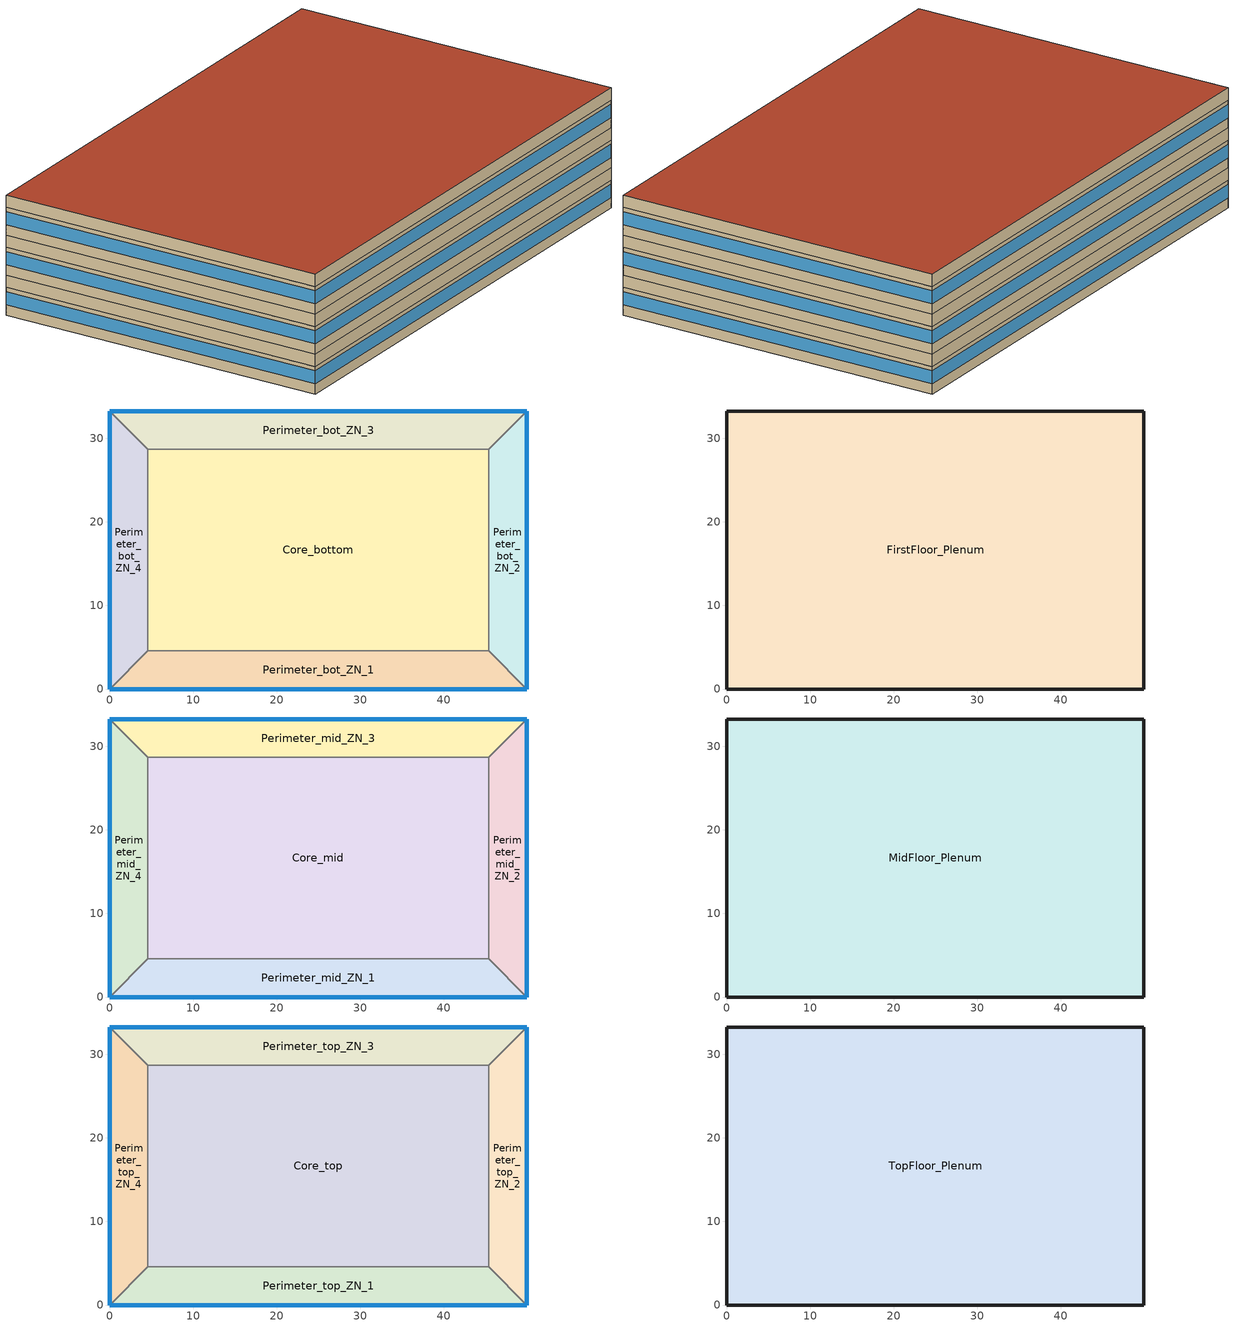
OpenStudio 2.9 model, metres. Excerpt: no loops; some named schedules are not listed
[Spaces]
Core_bottom
 floor ground: 45.34,28.7 45.34,4.57 4.57,4.57 4.57,28.7 z0
 wall to Perimeter_bot_ZN_1: 4.57,4.57 45.34,4.57 z0:2.74
 wall to Perimeter_bot_ZN_2: 45.34,4.57 45.34,28.7 z0:2.74
 wall to Perimeter_bot_ZN_4: 4.57,28.7 4.57,4.57 z0:2.74
 wall to Perimeter_bot_ZN_3: 45.34,28.7 4.57,28.7 z0:2.74
Perimeter_bot_ZN_2
 floor ground: 49.91,33.27 49.91,0 45.34,4.57 45.34,28.7 z0
 wall outside: 49.91,0 49.91,33.27 z0:2.74
 wall to Perimeter_bot_ZN_1: 45.34,4.57 49.91,0 z0:2.74
 wall to Perimeter_bot_ZN_3: 49.91,33.27 45.34,28.7 z0:2.74
 window: 49.91,0 49.91,33.27 z1.02:2.33
Perimeter_bot_ZN_3
 floor ground: 49.91,33.27 45.34,28.7 4.57,28.7 0,33.27 z0
 wall outside: 49.91,33.27 0,33.27 z0:2.74
 wall to Perimeter_bot_ZN_4: 0,33.27 4.57,28.7 z0:2.74
 window: 49.91,33.27 0,33.27 z1.02:2.33
Perimeter_bot_ZN_1
 floor ground: 45.34,4.57 49.91,0 0,0 4.57,4.57 z0
 wall outside: 0,0 49.91,0 z0:2.74
 wall to Perimeter_bot_ZN_4: 4.57,4.57 0,0 z0:2.74
 window: 0,0 49.91,0 z1.02:2.33
Perimeter_bot_ZN_4
 floor ground: 0,33.27 4.57,28.7 4.57,4.57 0,0 z0
 wall outside: 0,33.27 0,0 z0:2.74
 window: 0,33.27 0,0 z1.02:2.33
FirstFloor_Plenum
 floor to Perimeter_bot_ZN_3: 49.91,33.27 45.34,28.7 4.57,28.7 0,33.27 z2.74
 floor to Perimeter_bot_ZN_1: 45.34,4.57 49.91,0 0,0 4.57,4.57 z2.74
 floor to Core_bottom: 45.34,28.7 45.34,4.57 4.57,4.57 4.57,28.7 z2.74
 floor to Perimeter_bot_ZN_4: 0,33.27 4.57,28.7 4.57,4.57 0,0 z2.74
 floor to Perimeter_bot_ZN_2: 49.91,33.27 49.91,0 45.34,4.57 45.34,28.7 z2.74
 wall outside: 0,33.27 0,0 49.91,0 49.91,33.27 0,33.27 z2.74:3.96
Perimeter_mid_ZN_4
 floor to FirstFloor_Plenum: 0,33.27 4.57,28.7 4.57,4.57 0,0 z3.96
 wall outside: 0,33.27 0,0 z3.96:6.71
 wall to Perimeter_mid_ZN_3: 4.57,28.7 0,33.27 z3.96:6.71
 wall to Core_mid: 4.57,4.57 4.57,28.7 z3.96:6.71
 wall to Perimeter_mid_ZN_1: 0,0 4.57,4.57 z3.96:6.71
 window: 0,33.27 0,0 z4.98:6.29
Perimeter_mid_ZN_1
 floor to FirstFloor_Plenum: 45.34,4.57 49.91,0 0,0 4.57,4.57 z3.96
 wall outside: 0,0 49.91,0 z3.96:6.71
 wall to Core_mid: 45.34,4.57 4.57,4.57 z3.96:6.71
 wall to Perimeter_mid_ZN_2: 49.91,0 45.34,4.57 z3.96:6.71
 window: 0,0 49.91,0 z4.98:6.29
Perimeter_mid_ZN_2
 floor to FirstFloor_Plenum: 49.91,33.27 49.91,0 45.34,4.57 45.34,28.7 z3.96
 wall outside: 49.91,0 49.91,33.27 z3.96:6.71
 wall to Perimeter_mid_ZN_3: 49.91,33.27 45.34,28.7 z3.96:6.71
 wall to Core_mid: 45.34,28.7 45.34,4.57 z3.96:6.71
 window: 49.91,0 49.91,33.27 z4.98:6.29
Core_mid
 floor to FirstFloor_Plenum: 45.34,28.7 45.34,4.57 4.57,4.57 4.57,28.7 z3.96
 wall to Perimeter_mid_ZN_3: 45.34,28.7 4.57,28.7 z3.96:6.71
Perimeter_mid_ZN_3
 floor to FirstFloor_Plenum: 49.91,33.27 45.34,28.7 4.57,28.7 0,33.27 z3.96
 wall outside: 49.91,33.27 0,33.27 z3.96:6.71
 window: 49.91,33.27 0,33.27 z4.98:6.29
MidFloor_Plenum
 floor to Perimeter_mid_ZN_3: 49.91,33.27 45.34,28.7 4.57,28.7 0,33.27 z6.71
 floor to Perimeter_mid_ZN_4: 0,33.27 4.57,28.7 4.57,4.57 0,0 z6.71
 floor to Core_mid: 45.34,28.7 45.34,4.57 4.57,4.57 4.57,28.7 z6.71
 floor to Perimeter_mid_ZN_2: 49.91,33.27 49.91,0 45.34,4.57 45.34,28.7 z6.71
 floor to Perimeter_mid_ZN_1: 45.34,4.57 49.91,0 0,0 4.57,4.57 z6.71
 wall outside: 0,33.27 0,0 49.91,0 49.91,33.27 0,33.27 z6.71:7.92
Perimeter_top_ZN_3
 floor to MidFloor_Plenum: 49.91,33.27 45.34,28.7 4.57,28.7 0,33.27 z7.92
 wall outside: 49.91,33.27 0,33.27 z7.92:10.67
 wall to Perimeter_top_ZN_4: 0,33.27 4.57,28.7 z7.92:10.67
 wall to Core_top: 4.57,28.7 45.34,28.7 z7.92:10.67
 wall to Perimeter_top_ZN_2: 45.34,28.7 49.91,33.27 z7.92:10.67
 window: 49.91,33.27 0,33.27 z8.95:10.25
Perimeter_top_ZN_4
 floor to MidFloor_Plenum: 0,33.27 4.57,28.7 4.57,4.57 0,0 z7.92
 wall outside: 0,33.27 0,0 z7.92:10.67
 wall to Perimeter_top_ZN_1: 0,0 4.57,4.57 z7.92:10.67
 wall to Core_top: 4.57,4.57 4.57,28.7 z7.92:10.67
 window: 0,33.27 0,0 z8.95:10.25
Core_top
 floor to MidFloor_Plenum: 45.34,28.7 45.34,4.57 4.57,4.57 4.57,28.7 z7.92
 wall to Perimeter_top_ZN_1: 4.57,4.57 45.34,4.57 z7.92:10.67
 wall to Perimeter_top_ZN_2: 45.34,4.57 45.34,28.7 z7.92:10.67
Perimeter_top_ZN_2
 floor to MidFloor_Plenum: 49.91,33.27 49.91,0 45.34,4.57 45.34,28.7 z7.92
 wall outside: 49.91,0 49.91,33.27 z7.92:10.67
 wall to Perimeter_top_ZN_1: 45.34,4.57 49.91,0 z7.92:10.67
 window: 49.91,0 49.91,33.27 z8.95:10.25
Perimeter_top_ZN_1
 floor to MidFloor_Plenum: 45.34,4.57 49.91,0 0,0 4.57,4.57 z7.92
 wall outside: 0,0 49.91,0 z7.92:10.67
 window: 0,0 49.91,0 z8.95:10.25
TopFloor_Plenum
 floor to Perimeter_top_ZN_4: 0,33.27 4.57,28.7 4.57,4.57 0,0 z10.67
 floor to Perimeter_top_ZN_2: 49.91,33.27 49.91,0 45.34,4.57 45.34,28.7 z10.67
 floor to Core_top: 45.34,28.7 45.34,4.57 4.57,4.57 4.57,28.7 z10.67
 floor to Perimeter_top_ZN_3: 49.91,33.27 45.34,28.7 4.57,28.7 0,33.27 z10.67
 floor to Perimeter_top_ZN_1: 45.34,4.57 49.91,0 0,0 4.57,4.57 z10.67
 wall outside: 0,33.27 0,0 49.91,0 49.91,33.27 0,33.27 z10.67:11.89
 roof outside: 49.91,0 49.91,33.27 0,33.27 0,0 z11.89
[Site]
El Paso International Ap  Ut_TX_USA: Latitude {deg}=31.77; Longitude {deg}=-106.5; Time Zone {hr}=-7; Elevation {m}=1186; Terrain=City
[Building]
-MediumOffice-ASHRAE 169-2006-3B created: 2020-03-01 16:27:43 -0600: North Axis {deg}=0; Default Construction Set=90.1-2010 - MedOffice - ASHRAE 169-2006-3B; Standards Number of Stories=3; Standards Number of Above Ground Stories=3; Standards Building Type=MediumOffice
[ClimateZones]
Climate Zone Institution Name 1=ASHRAE; Climate Zone Document Name 1=ANSI/ASHRAE Standard 169; Climate Zone Document Year 1=2006; Climate Zone Value 1=3B; Climate Zone Institution Name 2=CEC; Climate Zone Document Name 2=California Climate Zone Descriptions; Climate Zone Document Year 2=1995
[Site:WaterMainsTemperature]
Calculation Method=Correlation; Annual Average Outdoor Air Temperature {C}=17.9417; Maximum Difference In Monthly Average Outdoor Air Temperatures {deltaC}=21.1
[Site:GroundTemperature:BuildingSurface]
20.62, 20.61, 20.7, 20.75, 20.89, 23.14, 23.54, 23.59, 23.58, 21.32, 20.9, 20.72
[SizingPeriod:DesignDay] Barometric Pressure {Pa}=100965; Sky Clearness=0; Rain Indicator=0; Snow Indicator=0; Day of Month=21; Daylight Saving Time Indicator=0; Humidity Indicating Type=Wetbulb; Dry-Bulb Temperature Range Modifier Type=DefaultMultipliers
Name | Maximum Dry-Bulb Temperature {C} | Daily Dry-Bulb Temperature Range {deltaC} | Humidity Indicating Conditions at Maximum Dry-Bulb | Wind Speed {m/s} | Wind Direction {deg} | Month | Day Type | Solar Model Indicator | ASHRAE Taub | ASHRAE Taud
Los Angeles Intl Arpt Ann Htg 99.6% Condns DB | 6.9 | 0 | 6.9 | 2.4 | 90 | 1 | WinterDesignDay | ASHRAEClearSky
Los Angeles Intl Arpt Ann Clg .4% Condns DB=>MWB | 28.7 | 6 | 17.9 | 4.1 | 250 | 8 | SummerDesignDay | ASHRAETau | 0.44 | 2.108
[Material:NoMass] Thermal Absorptance=0.9; Solar Absorptance=0.7
Name | Roughness | Thermal Resistance {m2-K/W} | Visible Absorptance
CP02 CARPET PAD | VeryRough | 0.21648 | 0.8
Typical Insulation R-6.78 | Smooth | 1.19347 | 0.7
Typical Carpet Pad | Smooth | 0.21648 | 0.8
Typical Insulation R-9.73 | Smooth | 1.71283 | 0.7
Typical Insulation R-19.72 | Smooth | 3.4722 | 0.7
Typical Insulation R-0.58 | Smooth | 0.101875 | 0.7
Typical Insulation | Smooth | 0.0282222 | 0.7
[Material]
Name | Roughness | Thickness {m} | Conductivity {W/m-K} | Density {kg/m3} | Specific Heat {J/kg-K} | Thermal Absorptance | Solar Absorptance | Visible Absorptance
100mm Normalweight concrete floor | MediumSmooth | 0.1016 | 2.31 | 2322 | 832
G01 13mm gypsum board | Smooth | 0.0127 | 0.16 | 800 | 1090 | 0.9 | 0.7 | 0.5
4 in. Normalweight Concrete Floor | MediumRough | 0.1016 | 2.31 | 2322 | 832 | 0.9 | 0.7 | 0.7
25mm Stucco | Smooth | 0.0254 | 0.72 | 1856 | 840 | 0.9 | 0.7 | 0.7
5/8 in. Gypsum Board | MediumSmooth | 0.0159 | 0.16 | 800 | 1090 | 0.9 | 0.7 | 0.7
Roof Membrane - Highly Reflective | VeryRough | 0.0095 | 0.16 | 1121.29 | 1460 | 0.75 | 0.45 | 0.7
Metal Roof Surface; F08 Metal surface | Smooth | 0.0008 | 45.28 | 7824 | 500 | 0.9 | 0.7 | 0.7
8 in. Normalweight Concrete Floor | MediumRough | 0.2032 | 2.31 | 2322 | 832 | 0.9 | 0.7 | 0.7
8 in. Concrete Block Basement Wall | MediumRough | 0.2032 | 1.326 | 1842 | 912 | 0.9 | 0.7 | 0.7
G05 25mm wood | MediumSmooth | 0.0254 | 0.15 | 608 | 1630 | 0.9 | 0.5 | 0.5
[DefaultConstructionSet]
90.1-2010 - MedOffice - ASHRAE 169-2006-3B: Default Exterior Surface Constructions=Default Surface Constructions 1; Default Interior Surface Constructions=Default Surface Constructions 2; Default Ground Contact Surface Constructions=Default Surface Constructions 3; Default Exterior SubSurface Constructions=Default Sub Surface Constructions 1; Default Interior SubSurface Constructions=Default Sub Surface Constructions 2; Interior Partition Construction=Typical Interior Partition
[DefaultSurfaceConstructions]
Name | Floor Construction | Wall Construction | Roof Ceiling Construction
Default Surface Constructions 1 | Typical Insulated Exterior Mass Floor R-9.35 | Typical Insulated Steel Framed Exterior Wall R-11.9 | Typical IEAD Roof - Highly Reflective R-20.83
Default Surface Constructions 2 | Typical Interior Floor | Typical Interior Wall | Typical Interior Ceiling
Default Surface Constructions 3 | Smallhotel 2010 Slab Floor | Typical Insulated Basement Mass Wall
[Construction]
Typical Insulated Exterior Mass Floor R-9.35: Typical Insulation R-6.78, 4 in. Normalweight Concrete Floor, Typical Carpet Pad
Typical Insulated Steel Framed Exterior Wall R-11.9: 25mm Stucco, 5/8 in. Gypsum Board, Typical Insulation R-9.73, 5/8 in. Gypsum Board
Typical IEAD Roof - Highly Reflective R-20.83: Roof Membrane - Highly Reflective, Typical Insulation R-19.72, Metal Roof Surface
Typical Interior Floor: 100mm Normalweight concrete floor, CP02 CARPET PAD
Typical Interior Wall: G01 13mm gypsum board, G01 13mm gypsum board
Typical Interior Ceiling: CP02 CARPET PAD, 100mm Normalweight concrete floor
Smallhotel 2010 Slab Floor: 8 in. Normalweight Concrete Floor, CP02 CARPET PAD
Typical Insulated Basement Mass Wall: 8 in. Concrete Block Basement Wall
U 0.62 SHGC 0.25 Dbl Ref-C-H Clr 6mm/6mm Air: REF C CLEAR HI 6MM, AIR 6MM, CLEAR 6MM
Typical Insulated Metal Door R-1.43: F08 Metal surface, Typical Insulation R-0.58
U 0.88 SHGC 0.16 Sgl Ref-A-L Clr 6mm: REF A CLEAR LO 6MM
Typical Overhead Door: Typical Insulation
U 1.17 SHGC 0.39 Simple Glazing Skylight U-1.17 SHGC 0.39: U 1.17 SHGC 0.39 Simple Glazing U-1.17 SHGC 0.39
Typical Interior Window: Clear 3mm
Typical Interior Door; Typical Interior Partition: G05 25mm wood
[DefaultSubSurfaceConstructions]
Name | Fixed Window Construction | Operable Window Construction | Door Construction | Glass Door Construction | Overhead Door Construction | Skylight Construction | Tubular Daylight Dome Construction | Tubular Daylight Diffuser Construction
Default Sub Surface Constructions 1 | U 0.62 SHGC 0.25 Dbl Ref-C-H Clr 6mm/6mm Air | U 0.62 SHGC 0.25 Dbl Ref-C-H Clr 6mm/6mm Air | Typical Insulated Metal Door R-1.43 | U 0.88 SHGC 0.16 Sgl Ref-A-L Clr 6mm | Typical Overhead Door | U 1.17 SHGC 0.39 Simple Glazing Skylight U-1.17 SHGC 0.39 | Typical Interior Window | Typical Interior Window
Default Sub Surface Constructions 2 | Typical Interior Window | Typical Interior Window | Typical Interior Door
[WindowMaterial:Glazing] Optical Data Type=SpectralAverage; Infrared Transmittance at Normal Incidence=0; Front Side Infrared Hemispherical Emissivity=0.84; Conductivity {W/m-K}=0.9; Dirt Correction Factor for Solar and Visible Transmittance=1; Solar Diffusing=No
Name | Thickness {m} | Solar Transmittance at Normal Incidence | Front Side Solar Reflectance at Normal Incidence | Back Side Solar Reflectance at Normal Incidence | Visible Transmittance at Normal Incidence | Front Side Visible Reflectance at Normal Incidence | Back Side Visible Reflectance at Normal Incidence | Back Side Infrared Hemispherical Emissivity
REF C CLEAR HI 6MM | 0.006 | 0.2 | 0.16 | 0.39 | 0.22 | 0.17 | 0.35 | 0.55
CLEAR 6MM | 0.006 | 0.775 | 0.071 | 0.071 | 0.881 | 0.08 | 0.08 | 0.84
REF A CLEAR LO 6MM | 0.006 | 0.066 | 0.341 | 0.493 | 0.08 | 0.41 | 0.37 | 0.4
Clear 3mm | 0.003 | 0.837 | 0.075 | 0.075 | 0.898 | 0.081 | 0.081 | 0.84
[WindowMaterial:Gas]
AIR 6MM: Gas Type=Air; Thickness {m}=0.0063
[WindowMaterial:SimpleGlazingSystem]
U 1.17 SHGC 0.39 Simple Glazing U-1.17 SHGC 0.39: U-Factor {W/m2-K}=6.64357; Solar Heat Gain Coefficient=0.39; Visible Transmittance=0.23
[Space]
Name | Space Type | Building Story | Thermal Zone | Part of Total Floor Area
Perimeter_mid_ZN_4 | Office WholeBuilding - Md Office | Building Story 2 | Perimeter_mid_ZN_4 ZN | Yes
Core_bottom | Office WholeBuilding - Md Office | Building Story 1 | Core_bottom ZN | Yes
FirstFloor_Plenum | Plenum | Building Story 1 | FirstFloor_Plenum ZN | No
TopFloor_Plenum | Plenum | Building Story 3 | TopFloor_Plenum ZN | No
Perimeter_top_ZN_3 | Office WholeBuilding - Md Office | Building Story 3 | Perimeter_top_ZN_3 ZN | Yes
Perimeter_bot_ZN_2 | Office WholeBuilding - Md Office | Building Story 1 | Perimeter_bot_ZN_2 ZN | Yes
MidFloor_Plenum | Plenum | Building Story 2 | MidFloor_Plenum ZN | No
Perimeter_mid_ZN_1 | Office WholeBuilding - Md Office | Building Story 2 | Perimeter_mid_ZN_1 ZN | Yes
Perimeter_bot_ZN_1 | Office WholeBuilding - Md Office | Building Story 1 | Perimeter_bot_ZN_1 ZN | Yes
Perimeter_bot_ZN_3 | Office WholeBuilding - Md Office | Building Story 1 | Perimeter_bot_ZN_3 ZN | Yes
Perimeter_mid_ZN_2 | Office WholeBuilding - Md Office | Building Story 2 | Perimeter_mid_ZN_2 ZN | Yes
Perimeter_top_ZN_4 | Office WholeBuilding - Md Office | Building Story 3 | Perimeter_top_ZN_4 ZN | Yes
Perimeter_bot_ZN_4 | Office WholeBuilding - Md Office | Building Story 1 | Perimeter_bot_ZN_4 ZN | Yes
Core_top | Office WholeBuilding - Md Office | Building Story 3 | Core_top ZN | Yes
Perimeter_top_ZN_2 | Office WholeBuilding - Md Office | Building Story 3 | Perimeter_top_ZN_2 ZN | Yes
Perimeter_top_ZN_1 | Office WholeBuilding - Md Office | Building Story 3 | Perimeter_top_ZN_1 ZN | Yes
Core_mid | Office WholeBuilding - Md Office | Building Story 2 | Core_mid ZN | Yes
Perimeter_mid_ZN_3 | Office WholeBuilding - Md Office | Building Story 2 | Perimeter_mid_ZN_3 ZN | Yes
[BuildingStory]
Name | Nominal Z Coordinate {m}
Building Story 1 | 0
Building Story 2 | 3.9624
Building Story 3 | 7.9248
[ElectricEquipment] Space or SpaceType=Core_bottom; Multiplier=2
Name | Electric Equipment Definition | Schedule
2 Elevator Lift Motors | Elevator Lift Motor | OfficeMedium BLDG_ELEVATORS
2 Elevator Fans | Elevator Fan | OfficeMedium ELEV_LIGHT_FAN_SCH_ADD_DF
2 Elevator Lights | Elevator Lights | OfficeMedium ELEV_LIGHT_FAN_SCH_ADD_DF
[SpaceInfiltration:DesignFlowRate]
Name | Space or SpaceType | Schedule | Design Flow Rate Calculation Method | Flow per Exterior Surface Area {m3/s-m2} | Constant Term Coefficient | Temperature Term Coefficient | Velocity Term Coefficient | Velocity Squared Term Coefficient | Design Flow Rate {m3/s}
FirstFloor_Plenum Infiltration | FirstFloor_Plenum | OfficeMedium INFIL_SCH_PNNL | Flow/ExteriorArea | 0.000569573 | 0 | 0 | 0.224 | 0
MidFloor_Plenum Infiltration | MidFloor_Plenum | OfficeMedium INFIL_SCH_PNNL | Flow/ExteriorArea | 0.000569573 | 0 | 0 | 0.224 | 0
Perimeter_bot_ZN_1 Infiltration | Perimeter_bot_ZN_1 | OfficeMedium INFIL_SCH_PNNL | Flow/ExteriorArea | 0.000569573 | 0 | 0 | 0.224 | 0
Perimeter_bot_ZN_2 Infiltration | Perimeter_bot_ZN_2 | OfficeMedium INFIL_SCH_PNNL | Flow/ExteriorArea | 0.000569573 | 0 | 0 | 0.224 | 0
Perimeter_bot_ZN_3 Infiltration | Perimeter_bot_ZN_3 | OfficeMedium INFIL_SCH_PNNL | Flow/ExteriorArea | 0.000569573 | 0 | 0 | 0.224 | 0
Perimeter_bot_ZN_4 Infiltration | Perimeter_bot_ZN_4 | OfficeMedium INFIL_SCH_PNNL | Flow/ExteriorArea | 0.000569573 | 0 | 0 | 0.224 | 0
Perimeter_mid_ZN_1 Infiltration | Perimeter_mid_ZN_1 | OfficeMedium INFIL_SCH_PNNL | Flow/ExteriorArea | 0.000569573 | 0 | 0 | 0.224 | 0
Perimeter_mid_ZN_2 Infiltration | Perimeter_mid_ZN_2 | OfficeMedium INFIL_SCH_PNNL | Flow/ExteriorArea | 0.000569573 | 0 | 0 | 0.224 | 0
Perimeter_mid_ZN_3 Infiltration | Perimeter_mid_ZN_3 | OfficeMedium INFIL_SCH_PNNL | Flow/ExteriorArea | 0.000569573 | 0 | 0 | 0.224 | 0
Perimeter_mid_ZN_4 Infiltration | Perimeter_mid_ZN_4 | OfficeMedium INFIL_SCH_PNNL | Flow/ExteriorArea | 0.000569573 | 0 | 0 | 0.224 | 0
Perimeter_top_ZN_1 Infiltration | Perimeter_top_ZN_1 | OfficeMedium INFIL_SCH_PNNL | Flow/ExteriorArea | 0.000569573 | 0 | 0 | 0.224 | 0
Perimeter_top_ZN_2 Infiltration | Perimeter_top_ZN_2 | OfficeMedium INFIL_SCH_PNNL | Flow/ExteriorArea | 0.000569573 | 0 | 0 | 0.224 | 0
Perimeter_top_ZN_3 Infiltration | Perimeter_top_ZN_3 | OfficeMedium INFIL_SCH_PNNL | Flow/ExteriorArea | 0.000569573 | 0 | 0 | 0.224 | 0
Perimeter_top_ZN_4 Infiltration | Perimeter_top_ZN_4 | OfficeMedium INFIL_SCH_PNNL | Flow/ExteriorArea | 0.000569573 | 0 | 0 | 0.224 | 0
TopFloor_Plenum Infiltration | TopFloor_Plenum | OfficeMedium INFIL_SCH_PNNL | Flow/ExteriorArea | 6.19946e-05 | 0 | 0 | 0.224 | 0
entry door Infiltration | Perimeter_bot_ZN_1 | OfficeMedium INFIL_Door_Opening_SCH | Flow/Space |  |  |  |  |  | 0.67866
[ThermalZone] Use Ideal Air Loads=No
Name | Thermostat | Primary Daylighting Control | Fraction of Zone Controlled by Primary Daylighting Control
Core_bottom ZN | Office WholeBuilding - Md Office Thermostat 1
Core_mid ZN | Office WholeBuilding - Md Office Thermostat 2
Core_top ZN | Office WholeBuilding - Md Office Thermostat 3
FirstFloor_Plenum ZN | Plenum Thermostat 1
MidFloor_Plenum ZN | Plenum Thermostat 2
Perimeter_bot_ZN_1 ZN | Office WholeBuilding - Md Office Thermostat 4 | Perimeter_bot_ZN_1 Daylt Sensor 1 | 0.3835
Perimeter_bot_ZN_2 ZN | Office WholeBuilding - Md Office Thermostat 5 | Perimeter_bot_ZN_2 Daylt Sensor 1 | 0.3835
Perimeter_bot_ZN_3 ZN | Office WholeBuilding - Md Office Thermostat 6 | Perimeter_bot_ZN_3 Daylt Sensor 1 | 0.3835
Perimeter_bot_ZN_4 ZN | Office WholeBuilding - Md Office Thermostat 7 | Perimeter_bot_ZN_4 Daylt Sensor 1 | 0.3835
Perimeter_mid_ZN_1 ZN | Office WholeBuilding - Md Office Thermostat 8 | Perimeter_mid_ZN_1 Daylt Sensor 1 | 0.3835
Perimeter_mid_ZN_2 ZN | Office WholeBuilding - Md Office Thermostat 9 | Perimeter_mid_ZN_2 Daylt Sensor 1 | 0.3835
Perimeter_mid_ZN_3 ZN | Office WholeBuilding - Md Office Thermostat 10 | Perimeter_mid_ZN_3 Daylt Sensor 1 | 0.3835
Perimeter_mid_ZN_4 ZN | Office WholeBuilding - Md Office Thermostat 11 | Perimeter_mid_ZN_4 Daylt Sensor 1 | 0.3835
Perimeter_top_ZN_1 ZN | Office WholeBuilding - Md Office Thermostat 12 | Perimeter_top_ZN_1 Daylt Sensor 1 | 0.3835
Perimeter_top_ZN_2 ZN | Office WholeBuilding - Md Office Thermostat 13 | Perimeter_top_ZN_2 Daylt Sensor 1 | 0.3835
Perimeter_top_ZN_3 ZN | Office WholeBuilding - Md Office Thermostat 14 | Perimeter_top_ZN_3 Daylt Sensor 1 | 0.3835
Perimeter_top_ZN_4 ZN | Office WholeBuilding - Md Office Thermostat 15 | Perimeter_top_ZN_4 Daylt Sensor 1 | 0.3835
TopFloor_Plenum ZN | Plenum Thermostat 3
[InternalMass] Internal Mass Definition=Internal Mass Definition 1; Multiplier=1
Name | Space or SpaceType
Perimeter_mid_ZN_4 Mass | Perimeter_mid_ZN_4
Core_bottom Mass | Core_bottom
Perimeter_mid_ZN_1 Mass | Perimeter_mid_ZN_1
MidFloor_Plenum Mass | MidFloor_Plenum
TopFloor_Plenum Mass | TopFloor_Plenum
FirstFloor_Plenum Mass | FirstFloor_Plenum
Perimeter_top_ZN_3 Mass | Perimeter_top_ZN_3
Perimeter_bot_ZN_2 Mass | Perimeter_bot_ZN_2
Perimeter_bot_ZN_1 Mass | Perimeter_bot_ZN_1
Perimeter_bot_ZN_3 Mass | Perimeter_bot_ZN_3
Perimeter_mid_ZN_2 Mass | Perimeter_mid_ZN_2
Perimeter_top_ZN_4 Mass | Perimeter_top_ZN_4
Perimeter_bot_ZN_4 Mass | Perimeter_bot_ZN_4
Core_top Mass | Core_top
Perimeter_top_ZN_2 Mass | Perimeter_top_ZN_2
Perimeter_top_ZN_1 Mass | Perimeter_top_ZN_1
Core_mid Mass | Core_mid
Perimeter_mid_ZN_3 Mass | Perimeter_mid_ZN_3
[Exterior:Lights]
Occ Sensing Exterior Lights Def: Exterior Lights Definition=Occ Sensing Exterior Lights Def; Schedule=OfficeMedium Exterior_lighting_schedule_b; Control Option=AstronomicalClock
